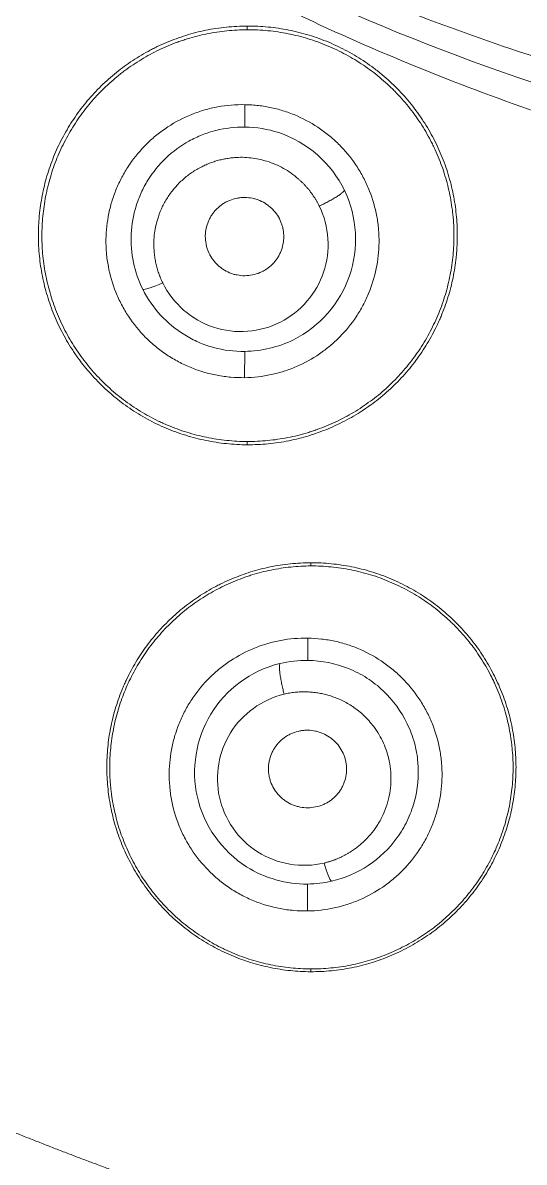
# Model space of a CAD drawing. Extents: x 541 to 1062, y 0 to 382.
# Drawn here: x 880.79 to 886.63, y 237.93 to 251.21 of the extents above; entities that cross this region are included whole.
import ezdxf

# ---------------------------------------------------------------- set-up
doc = ezdxf.new("R2010")
doc.units = 0
doc.header["$LTSCALE"] = 10
doc.header["$MEASUREMENT"] = 0
doc.layers.add('1', color=7, linetype='CONTINUOUS')

msp = doc.modelspace()

# ---------------------------------------------------------------- linework, layer by layer
at = {"layer": '1', "color": 7, "linetype": 'Continuous', "lineweight": 13}
for p, q in [((883.403, 251.171), (883.403, 251.128)), ((883.375, 249.995), (883.376, 250.255)), ((883.373, 247.378), (883.372, 247.073)), ((883.403, 246.291), (883.403, 246.329)), ((884.143, 244.916), (884.143, 244.879)), ((884.109, 243.779), (884.109, 244.037)), ((884.106, 241.17), (884.106, 240.857)), ((884.143, 240.149), (884.143, 240.181))]:
    msp.add_line(p, q, dxfattribs=at)
at = {"layer": '1', "color": 7, "linetype": 'Continuous', "lineweight": 18}
for radius, start, end in [(45.353, 90, 267.6206), (41.2, 90, 267.3523), (41.78, 102.5334, 267.3912)]:
    msp.add_arc((895.7, 276.074), radius, start, end, dxfattribs=at)
at = {"layer": '1', "color": 7, "linetype": 'Continuous', "lineweight": 13}
for radius, start in [(26.189, 90), (25.813, 180)]:
    msp.add_arc((895.7, 276.074), radius, start, 270, dxfattribs=at)
for centre, major_axis, ratio, start_param, end_param in [((882.448, 248.24), (0.269, 0.132), 0.144323, 3.318227, 4.532252), ((884.324, 241.493), (0.069, -0.292), 0.145294, 4.944851, 6.106534)]:
    msp.add_ellipse(centre, major_axis=major_axis, ratio=ratio, start_param=start_param, end_param=end_param, dxfattribs=at)
at = {"layer": '1', "color": 7, "linetype": 'Continuous', "lineweight": 18}
msp.add_rational_spline([(895.7, 321.97), (847.662, 321.97), (829.279, 277.589), (863.247, 243.621)], [1, 0.588455621577, 0.588455621577, 1], degree=3, dxfattribs=at)
at = {"layer": '1', "color": 7, "linetype": 'Continuous', "lineweight": 13}
for points, knots in [([(893.803, 233.752), (891.665, 233.848), (889.534, 234.106), (884.716, 235.064), (882.05, 235.873), (876.926, 237.995), (874.469, 239.309), (869.858, 242.39), (867.704, 244.157), (863.783, 248.078), (862.015, 250.232), (858.934, 254.843), (857.621, 257.3), (855.499, 262.424), (854.69, 265.09), (853.608, 270.529), (853.335, 273.302), (853.335, 276.074)], [0, 0, 0, 0, 0.099316, 0.099316, 0.227986, 0.227986, 0.356655, 0.356655, 0.485324, 0.485324, 0.613993, 0.613993, 0.742662, 0.742662, 0.871331, 0.871331, 1, 1, 1, 1]), ([(893.791, 248.745), (893.542, 248.76), (893.294, 248.778), (892.798, 248.822), (892.55, 248.847), (891.809, 248.937), (891.316, 249.013), (890.337, 249.194), (889.849, 249.299), (888.88, 249.532), (888.399, 249.661), (887.444, 249.944), (886.97, 250.098), (886.032, 250.433), (885.568, 250.614), (884.19, 251.193), (883.293, 251.629), (881.987, 252.355), (881.558, 252.609), (880.715, 253.14), (880.3, 253.417), (879.488, 253.992), (879.089, 254.291), (878.309, 254.91), (877.926, 255.23), (877.18, 255.89), (876.815, 256.23), (876.283, 256.754), (876.109, 256.932), (875.764, 257.291), (875.595, 257.474), (875.262, 257.844), (875.098, 258.032), (874.776, 258.412), (874.618, 258.604), (874.307, 258.993), (874.154, 259.189), (873.849, 259.583), (873.698, 259.781), (873.547, 259.979)], [0, 0, 0, 0, 0.03125, 0.03125, 0.0625, 0.0625, 0.125, 0.125, 0.1875, 0.1875, 0.25, 0.25, 0.3125, 0.3125, 0.375, 0.375, 0.5, 0.5, 0.5625, 0.5625, 0.625, 0.625, 0.6875, 0.6875, 0.75, 0.75, 0.8125, 0.8125, 0.84375, 0.84375, 0.875, 0.875, 0.90625, 0.90625, 0.9375, 0.9375, 0.96875, 0.96875, 1, 1, 1, 1]), ([(883.375, 249.994), (883.262, 249.995), (883.091, 249.975), (882.929, 249.923), (882.824, 249.882), (882.773, 249.858), (882.528, 249.722), (882.322, 249.523), (882.19, 249.279), (882.144, 249.178), (882.124, 249.126), (882.075, 248.967), (882.019, 248.637), (882.087, 248.303), (882.186, 248.103)], [0, 0, 0, 0, 0.125, 0.1875, 0.1875, 0.25, 0.25, 0.5, 0.5625, 0.5625, 0.625, 0.625, 0.75, 1, 1, 1, 1]), ([(884.535, 249.257), (884.383, 249.571), (884.101, 249.819), (883.642, 249.971), (883.509, 249.992), (883.375, 249.994)], [0, 0, 0, 0, 0.722816, 0.722816, 1, 1, 1, 1]), ([(883.373, 247.379), (883.571, 247.382), (883.767, 247.428), (884.244, 247.667), (884.483, 247.94), (884.704, 248.579), (884.687, 248.942), (884.535, 249.257)], [0, 0, 0, 0, 0.224121, 0.224121, 0.612061, 0.612061, 1, 1, 1, 1]), ([(884.241, 249.073), (884.257, 249.081), (884.273, 249.089), (884.307, 249.105), (884.324, 249.114), (884.358, 249.132), (884.375, 249.141), (884.408, 249.16), (884.423, 249.169), (884.452, 249.187), (884.465, 249.195), (884.488, 249.212), (884.498, 249.219), (884.514, 249.232), (884.521, 249.238), (884.53, 249.249), (884.533, 249.253), (884.535, 249.257)], [0, 0, 0, 0, 0.125, 0.125, 0.25, 0.25, 0.375, 0.375, 0.5, 0.5, 0.625, 0.625, 0.75, 0.75, 0.875, 0.875, 1, 1, 1, 1]), ([(882.186, 248.103), (882.295, 247.885), (882.509, 247.653), (882.807, 247.496), (882.893, 247.462), (882.951, 247.442), (882.98, 247.433), (883.129, 247.392), (883.251, 247.377), (883.373, 247.379)], [0, 0, 0, 0, 0.5, 0.625, 0.6875, 0.6875, 0.75, 0.75, 1, 1, 1, 1]), ([(883.784, 243.742), (883.443, 243.659), (883.153, 243.439), (882.804, 242.865), (882.747, 242.51), (882.896, 241.857), (883.104, 241.556), (883.607, 241.238), (883.858, 241.169), (884.106, 241.171)], [0, 0, 0, 0, 0.268402, 0.268402, 0.536804, 0.536804, 0.805206, 0.805206, 1, 1, 1, 1]), ([(883.784, 243.742), (883.782, 243.738), (883.78, 243.733), (883.778, 243.718), (883.778, 243.709), (883.778, 243.687), (883.779, 243.674), (883.781, 243.644), (883.783, 243.628), (883.788, 243.592), (883.791, 243.574), (883.798, 243.535), (883.802, 243.515), (883.81, 243.476), (883.815, 243.456), (883.824, 243.419), (883.828, 243.401), (883.833, 243.384)], [0, 0, 0, 0, 0.125, 0.125, 0.25, 0.25, 0.375, 0.375, 0.5, 0.5, 0.625, 0.625, 0.75, 0.75, 0.875, 0.875, 1, 1, 1, 1]), ([(884.385, 241.204), (884.692, 241.275), (884.964, 241.458), (885.169, 241.74), (885.19, 241.773), (885.23, 241.839), (885.285, 241.941), (885.38, 242.196), (885.407, 242.47), (885.382, 242.664), (885.368, 242.741), (885.36, 242.779), (885.329, 242.893), (885.244, 243.116), (885.054, 243.379), (884.864, 243.529), (884.728, 243.616), (884.656, 243.653), (884.432, 243.743), (884.271, 243.775), (884.109, 243.778)], [0, 0, 0, 0, 0.25, 0.25, 0.28125, 0.28125, 0.3125, 0.375, 0.5, 0.53125, 0.53125, 0.5625, 0.5625, 0.625, 0.75, 0.8125, 0.8125, 0.875, 0.875, 1, 1, 1, 1])]:
    msp.add_open_spline(points, degree=3, knots=knots, dxfattribs=at)
at = {"layer": '1', "color": 7, "linetype": 'Continuous', "lineweight": 18}
for points, knots in [([(873.547, 259.979), (874.178, 259.23), (874.778, 258.447), (876.127, 257.01), (876.845, 256.333), (879.096, 254.412), (880.737, 253.288), (885.958, 250.484), (889.862, 249.366), (893.831, 249.118)], [0, 0, 0, 0, 0.125, 0.125, 0.25, 0.25, 0.5, 0.5, 1, 1, 1, 1]), ([(873.547, 259.979), (873.558, 259.968), (873.58, 259.945), (873.614, 259.91), (873.647, 259.875), (873.681, 259.838), (873.716, 259.802), (873.751, 259.764), (873.786, 259.725), (873.822, 259.686), (873.858, 259.646), (873.895, 259.606), (873.931, 259.564), (873.969, 259.522), (874.006, 259.48), (874.063, 259.415), (874.144, 259.321), (874.254, 259.192), (874.382, 259.041), (874.508, 258.891), (874.622, 258.755), (874.717, 258.644), (874.801, 258.544), (874.876, 258.457), (874.94, 258.381), (875.016, 258.294), (875.103, 258.195), (875.206, 258.08), (875.306, 257.971), (875.402, 257.869), (875.484, 257.783), (875.554, 257.711), (875.613, 257.651), (875.673, 257.591), (875.733, 257.531), (875.793, 257.471), (875.854, 257.411), (875.915, 257.351), (875.977, 257.291), (876.039, 257.231), (876.102, 257.171), (876.165, 257.111), (876.228, 257.051), (876.293, 256.991), (876.357, 256.931), (876.422, 256.871), (876.487, 256.811), (876.553, 256.751), (876.62, 256.691), (876.687, 256.63), (876.754, 256.57), (876.822, 256.51), (876.89, 256.45), (876.959, 256.39), (877.028, 256.329), (877.098, 256.269), (877.168, 256.209), (877.238, 256.149), (877.309, 256.088), (877.381, 256.028), (877.453, 255.968), (877.525, 255.908), (877.598, 255.847), (877.775, 255.702), (878.056, 255.476), (878.446, 255.173), (878.84, 254.878), (879.238, 254.59), (879.641, 254.309), (880.048, 254.036), (880.459, 253.77), (880.875, 253.512), (881.295, 253.261), (881.719, 253.018), (882.147, 252.782), (882.868, 252.402), (883.895, 251.905), (885.249, 251.336), (886.635, 250.838), (887.63, 250.539), (888.214, 250.382), (888.378, 250.339), (888.541, 250.297), (888.705, 250.255), (888.869, 250.215), (889.033, 250.176), (889.198, 250.138), (889.362, 250.101), (889.526, 250.065), (889.691, 250.03), (889.856, 249.996), (890.021, 249.963), (890.186, 249.931), (890.351, 249.9), (890.516, 249.87), (890.682, 249.842), (890.847, 249.814), (891.013, 249.787), (891.179, 249.761), (891.345, 249.736), (891.511, 249.712), (891.677, 249.689), (891.844, 249.667), (892.01, 249.646), (892.177, 249.626), (892.344, 249.607), (892.51, 249.589), (892.677, 249.572), (892.845, 249.556), (893.012, 249.542), (893.179, 249.528), (893.347, 249.515), (893.514, 249.503), (893.682, 249.492), (893.794, 249.486), (893.85, 249.482)], [0, 0, 0, 0, 0.002014, 0.004061, 0.006142, 0.008257, 0.010406, 0.012589, 0.014805, 0.017056, 0.019341, 0.02166, 0.024013, 0.026401, 0.028822, 0.031278, 0.037352, 0.044592, 0.052996, 0.062567, 0.069432, 0.075637, 0.081181, 0.086066, 0.090291, 0.093855, 0.100687, 0.10723, 0.113483, 0.119448, 0.125125, 0.128679, 0.132248, 0.135831, 0.139428, 0.14304, 0.146667, 0.150308, 0.153964, 0.157634, 0.16132, 0.16502, 0.168734, 0.172464, 0.176209, 0.179968, 0.183743, 0.187532, 0.191337, 0.195156, 0.198991, 0.202841, 0.206706, 0.210587, 0.214483, 0.218394, 0.22232, 0.226262, 0.230219, 0.234192, 0.23818, 0.242184, 0.246203, 0.250238, 0.271247, 0.292206, 0.313121, 0.333997, 0.354841, 0.375656, 0.39645, 0.417227, 0.437993, 0.458754, 0.479515, 0.500282, 0.562584, 0.624875, 0.687306, 0.75003, 0.757216, 0.764397, 0.771573, 0.778744, 0.785911, 0.793074, 0.800233, 0.807389, 0.81454, 0.821689, 0.828834, 0.835977, 0.843117, 0.850254, 0.85739, 0.864523, 0.871655, 0.878786, 0.885915, 0.893043, 0.900171, 0.907297, 0.914424, 0.92155, 0.928677, 0.935804, 0.942931, 0.95006, 0.957189, 0.96432, 0.971452, 0.978586, 0.985722, 0.99286, 1, 1, 1, 1]), ([(893.804, 235.386), (893.769, 235.388), (893.7, 235.391), (893.596, 235.397), (893.491, 235.403), (893.386, 235.409), (893.281, 235.416), (893.174, 235.423), (893.068, 235.43), (892.961, 235.438), (892.853, 235.446), (892.745, 235.454), (892.636, 235.463), (892.527, 235.471), (892.417, 235.481), (892.307, 235.49), (892.197, 235.5), (892.086, 235.51), (891.974, 235.521), (891.862, 235.532), (891.749, 235.543), (891.636, 235.555), (891.523, 235.567), (891.409, 235.58), (891.294, 235.592), (891.179, 235.606), (891.064, 235.619), (890.948, 235.633), (890.832, 235.648), (890.715, 235.662), (890.598, 235.678), (890.48, 235.693), (890.362, 235.709), (890.243, 235.726), (890.124, 235.743), (890.004, 235.76), (889.884, 235.778), (889.764, 235.796), (889.643, 235.814), (889.521, 235.833), (889.399, 235.853), (889.277, 235.873), (889.154, 235.893), (889.031, 235.914), (888.907, 235.935), (888.783, 235.957), (888.659, 235.979), (888.534, 236.002), (888.408, 236.025), (888.282, 236.049), (888.156, 236.073), (888.029, 236.098), (887.902, 236.123), (887.775, 236.149), (887.647, 236.175), (887.518, 236.202), (887.389, 236.229), (887.26, 236.257), (887.13, 236.285), (887, 236.314), (886.87, 236.344), (886.739, 236.374), (886.608, 236.404), (886.476, 236.435), (886.344, 236.467), (886.211, 236.499), (886.079, 236.532), (885.945, 236.565), (885.812, 236.599), (885.678, 236.633), (885.543, 236.668), (885.408, 236.704), (885.273, 236.74), (885.138, 236.777), (885.002, 236.815), (884.865, 236.853), (884.729, 236.891), (884.592, 236.931), (884.454, 236.971), (884.317, 237.011), (884.179, 237.052), (884.04, 237.094), (883.902, 237.137), (883.762, 237.18), (883.623, 237.224), (883.483, 237.268), (883.343, 237.313), (883.203, 237.359), (883.062, 237.405), (882.921, 237.452), (882.78, 237.5), (882.638, 237.549), (882.496, 237.598), (882.354, 237.648), (882.211, 237.698), (882.068, 237.75), (881.925, 237.802), (881.782, 237.854), (881.638, 237.908), (881.494, 237.962), (881.35, 238.017), (881.205, 238.072), (881.06, 238.129), (880.915, 238.186), (880.77, 238.243), (880.624, 238.302), (880.478, 238.361), (880.332, 238.421), (880.186, 238.482), (880.039, 238.544), (879.893, 238.606), (879.746, 238.67), (879.598, 238.734), (879.451, 238.798), (879.303, 238.864), (879.155, 238.93), (879.007, 238.997), (878.859, 239.065), (878.71, 239.134), (878.562, 239.204), (878.413, 239.274), (878.264, 239.345), (878.115, 239.417), (877.965, 239.49), (877.816, 239.564), (877.666, 239.638), (877.516, 239.714), (877.366, 239.79), (877.216, 239.867), (877.066, 239.945), (876.916, 240.024), (876.765, 240.104), (876.615, 240.184), (876.342, 240.332), (875.918, 240.566), (875.316, 240.912), (874.63, 241.323), (873.863, 241.805), (873.019, 242.364), (872.104, 243.006), (871.122, 243.737), (870.081, 244.565), (869.237, 245.285), (868.61, 245.847), (868.221, 246.206), (867.86, 246.546), (867.527, 246.868), (867.221, 247.171), (866.941, 247.453), (866.687, 247.714), (866.458, 247.953), (866.253, 248.17), (866.073, 248.365), (865.915, 248.536), (865.8, 248.662), (865.716, 248.755), (865.653, 248.825), (865.581, 248.904), (865.501, 248.992), (865.413, 249.09), (865.316, 249.197), (865.211, 249.314), (865.098, 249.441), (864.978, 249.578), (864.849, 249.725), (864.713, 249.882), (864.569, 250.049), (864.419, 250.226), (864.285, 250.385), (864.171, 250.522), (864.081, 250.632), (863.992, 250.741), (863.906, 250.85), (863.821, 250.957), (863.738, 251.063), (863.658, 251.167), (863.579, 251.271), (863.502, 251.373), (863.428, 251.475), (863.355, 251.575), (863.284, 251.674), (863.215, 251.771), (863.147, 251.868), (863.082, 251.963), (863.018, 252.057), (862.957, 252.149), (862.917, 252.211), (862.897, 252.241)], [0, 0, 0, 0, 0.002851, 0.005716, 0.008595, 0.011488, 0.014396, 0.017317, 0.020253, 0.023203, 0.026167, 0.029146, 0.032139, 0.035145, 0.038166, 0.041202, 0.044251, 0.047315, 0.050392, 0.053484, 0.056591, 0.059711, 0.062845, 0.065994, 0.069157, 0.072334, 0.075525, 0.078731, 0.081951, 0.085184, 0.088432, 0.091695, 0.094971, 0.098261, 0.101566, 0.104885, 0.108218, 0.111565, 0.114927, 0.118302, 0.121692, 0.125096, 0.128514, 0.131947, 0.135393, 0.138854, 0.142329, 0.145818, 0.149321, 0.152838, 0.15637, 0.159915, 0.163475, 0.167049, 0.170637, 0.17424, 0.177856, 0.181487, 0.185132, 0.188791, 0.192464, 0.196151, 0.199853, 0.203568, 0.207298, 0.211042, 0.2148, 0.218573, 0.222359, 0.22616, 0.229975, 0.233803, 0.237647, 0.241504, 0.245375, 0.249261, 0.25316, 0.257074, 0.261002, 0.264944, 0.268901, 0.272871, 0.276856, 0.280855, 0.284867, 0.288894, 0.292936, 0.296991, 0.30106, 0.305144, 0.309242, 0.313354, 0.31748, 0.32162, 0.325774, 0.329943, 0.334125, 0.338322, 0.342533, 0.346758, 0.350997, 0.35525, 0.359518, 0.363799, 0.368095, 0.372405, 0.376729, 0.381067, 0.385419, 0.389785, 0.394166, 0.39856, 0.402969, 0.407392, 0.411829, 0.41628, 0.420745, 0.425224, 0.429718, 0.434225, 0.438747, 0.443283, 0.447833, 0.452397, 0.456975, 0.461567, 0.466173, 0.470794, 0.475429, 0.480077, 0.48474, 0.489417, 0.494108, 0.498813, 0.514953, 0.534007, 0.555974, 0.580855, 0.608646, 0.639348, 0.672958, 0.709473, 0.748894, 0.764333, 0.778867, 0.792493, 0.805214, 0.817029, 0.827938, 0.837941, 0.847039, 0.855232, 0.862519, 0.868901, 0.874379, 0.876615, 0.879198, 0.882128, 0.885404, 0.889026, 0.892995, 0.897311, 0.901974, 0.906984, 0.91234, 0.918043, 0.924094, 0.930491, 0.937236, 0.941212, 0.945131, 0.948992, 0.952795, 0.956541, 0.96023, 0.96386, 0.967433, 0.970949, 0.974407, 0.977807, 0.98115, 0.984435, 0.987663, 0.990833, 0.993946, 0.997002, 1, 1, 1, 1]), ([(883.403, 246.291), (883.321, 246.291), (883.16, 246.3), (882.921, 246.337), (882.764, 246.377), (882.648, 246.413), (882.609, 246.426), (882.532, 246.454), (882.494, 246.469), (882.383, 246.516), (882.237, 246.587), (882.1, 246.671), (882, 246.74), (881.967, 246.763), (881.918, 246.8), (881.902, 246.813), (881.87, 246.838), (881.792, 246.903), (881.659, 247.026), (881.553, 247.146), (881.478, 247.24), (881.442, 247.288), (881.407, 247.337), (881.384, 247.371), (881.373, 247.388), (881.318, 247.472), (881.278, 247.542), (881.205, 247.683), (881.14, 247.827), (881.088, 247.978), (881.055, 248.093), (881.045, 248.131), (881.026, 248.209), (881.018, 248.248), (880.997, 248.364), (880.975, 248.52), (880.969, 248.677), (880.971, 248.795), (880.972, 248.835), (880.975, 248.894), (880.977, 248.914), (880.98, 248.953), (880.99, 249.052), (881.017, 249.226), (881.075, 249.453), (881.129, 249.6), (881.174, 249.709), (881.19, 249.746), (881.224, 249.817), (881.242, 249.852), (881.298, 249.955), (881.378, 250.089), (881.471, 250.215), (881.546, 250.306), (881.572, 250.336), (881.625, 250.395), (881.652, 250.424), (881.736, 250.508), (881.853, 250.615), (882.042, 250.756), (882.177, 250.839), (882.265, 250.886), (882.282, 250.895), (882.318, 250.914), (882.336, 250.923), (882.39, 250.949), (882.427, 250.965), (882.537, 251.011), (882.687, 251.066), (882.842, 251.106), (882.959, 251.13), (882.999, 251.137), (883.078, 251.149), (883.119, 251.154), (883.24, 251.167), (883.321, 251.171), (883.403, 251.171)], [0, 0, 0, 0, 0.03125, 0.0625, 0.09375, 0.09375, 0.109375, 0.109375, 0.125, 0.125, 0.15625, 0.1875, 0.1875, 0.203125, 0.203125, 0.210937, 0.210937, 0.21875, 0.25, 0.28125, 0.28125, 0.296875, 0.304687, 0.304687, 0.3125, 0.3125, 0.34375, 0.34375, 0.375, 0.40625, 0.40625, 0.421875, 0.421875, 0.4375, 0.4375, 0.46875, 0.5, 0.5, 0.515625, 0.515625, 0.523437, 0.523437, 0.53125, 0.5625, 0.59375, 0.625, 0.625, 0.640625, 0.640625, 0.65625, 0.65625, 0.6875, 0.71875, 0.71875, 0.734375, 0.734375, 0.75, 0.75, 0.78125, 0.8125, 0.84375, 0.84375, 0.851563, 0.851563, 0.859375, 0.859375, 0.875, 0.875, 0.90625, 0.9375, 0.9375, 0.953125, 0.953125, 0.96875, 0.96875, 1, 1, 1, 1]), ([(883.403, 251.171), (883.484, 251.172), (883.647, 251.164), (883.886, 251.128), (884.044, 251.089), (884.161, 251.053), (884.2, 251.04), (884.277, 251.012), (884.315, 250.998), (884.427, 250.951), (884.573, 250.881), (884.711, 250.797), (884.812, 250.728), (884.845, 250.705), (884.894, 250.668), (884.91, 250.655), (884.942, 250.63), (885.021, 250.566), (885.154, 250.443), (885.261, 250.323), (885.336, 250.229), (885.373, 250.181), (885.408, 250.131), (885.431, 250.098), (885.442, 250.081), (885.497, 249.996), (885.538, 249.927), (885.611, 249.785), (885.678, 249.641), (885.73, 249.49), (885.763, 249.375), (885.774, 249.336), (885.792, 249.258), (885.801, 249.219), (885.822, 249.102), (885.844, 248.946), (885.85, 248.788), (885.849, 248.669), (885.848, 248.63), (885.844, 248.57), (885.843, 248.55), (885.84, 248.511), (885.83, 248.412), (885.803, 248.237), (885.744, 248.009), (885.69, 247.861), (885.652, 247.769), (885.644, 247.751), (885.628, 247.715), (885.603, 247.661), (885.576, 247.608), (885.52, 247.504), (885.439, 247.369), (885.345, 247.243), (885.27, 247.151), (885.244, 247.121), (885.19, 247.062), (885.163, 247.033), (885.078, 246.949), (884.961, 246.842), (884.77, 246.701), (884.634, 246.619), (884.528, 246.562), (884.492, 246.544), (884.419, 246.509), (884.382, 246.493), (884.271, 246.447), (884.121, 246.393), (883.966, 246.354), (883.848, 246.33), (883.808, 246.323), (883.728, 246.311), (883.687, 246.306), (883.566, 246.295), (883.484, 246.291), (883.403, 246.291)], [0, 0, 0, 0, 0.03125, 0.0625, 0.09375, 0.09375, 0.109375, 0.109375, 0.125, 0.125, 0.15625, 0.1875, 0.1875, 0.203125, 0.203125, 0.210937, 0.210937, 0.21875, 0.25, 0.28125, 0.28125, 0.296875, 0.304687, 0.304687, 0.3125, 0.3125, 0.34375, 0.34375, 0.375, 0.40625, 0.40625, 0.421875, 0.421875, 0.4375, 0.4375, 0.46875, 0.5, 0.5, 0.515625, 0.515625, 0.523437, 0.523437, 0.53125, 0.5625, 0.59375, 0.625, 0.625, 0.632812, 0.632812, 0.640625, 0.65625, 0.65625, 0.6875, 0.71875, 0.71875, 0.734375, 0.734375, 0.75, 0.75, 0.78125, 0.8125, 0.84375, 0.84375, 0.859375, 0.859375, 0.875, 0.875, 0.90625, 0.9375, 0.9375, 0.953125, 0.953125, 0.96875, 0.96875, 1, 1, 1, 1]), ([(883.403, 251.128), (883.323, 251.128), (883.244, 251.124), (883.087, 251.108), (882.932, 251.084), (882.78, 251.045), (882.686, 251.016), (882.667, 251.01), (882.63, 250.998), (882.611, 250.991), (882.555, 250.971), (882.519, 250.957), (882.41, 250.911), (882.27, 250.844), (882.137, 250.763), (882.04, 250.698), (881.992, 250.665), (881.945, 250.629), (881.914, 250.605), (881.899, 250.592), (881.824, 250.53), (881.709, 250.425), (881.553, 250.254), (881.461, 250.13), (881.396, 250.033), (881.375, 250), (881.335, 249.933), (881.316, 249.899), (881.261, 249.797), (881.194, 249.658), (881.141, 249.513), (881.107, 249.402), (881.091, 249.346), (881.077, 249.29), (881.069, 249.252), (881.064, 249.233), (881.045, 249.137), (881.021, 248.984), (881.007, 248.753), (881.013, 248.598), (881.023, 248.481), (881.028, 248.442), (881.038, 248.364), (881.045, 248.326), (881.066, 248.21), (881.102, 248.059), (881.153, 247.912), (881.211, 247.766), (881.243, 247.695), (881.316, 247.554), (881.396, 247.418), (881.534, 247.227), (881.638, 247.109), (881.721, 247.024), (881.75, 246.996), (881.808, 246.942), (881.838, 246.915), (881.929, 246.839), (882.056, 246.743), (882.19, 246.661), (882.295, 246.604), (882.348, 246.576), (882.402, 246.551), (882.438, 246.535), (882.457, 246.526), (882.549, 246.488), (882.698, 246.433), (882.927, 246.374), (883.084, 246.35), (883.203, 246.338), (883.243, 246.334), (883.323, 246.33), (883.363, 246.329), (883.403, 246.329)], [0, 0, 0, 0, 0.03125, 0.03125, 0.0625, 0.09375, 0.09375, 0.101562, 0.101562, 0.109375, 0.109375, 0.125, 0.125, 0.15625, 0.1875, 0.1875, 0.203125, 0.210937, 0.210937, 0.21875, 0.21875, 0.25, 0.28125, 0.3125, 0.3125, 0.328125, 0.328125, 0.34375, 0.34375, 0.375, 0.40625, 0.40625, 0.421875, 0.429687, 0.429687, 0.4375, 0.4375, 0.46875, 0.5, 0.53125, 0.53125, 0.546875, 0.546875, 0.5625, 0.5625, 0.59375, 0.625, 0.625, 0.65625, 0.65625, 0.6875, 0.71875, 0.75, 0.75, 0.765625, 0.765625, 0.78125, 0.78125, 0.8125, 0.84375, 0.84375, 0.859375, 0.867187, 0.867187, 0.875, 0.875, 0.90625, 0.9375, 0.96875, 0.96875, 0.984375, 0.984375, 1, 1, 1, 1]), ([(883.403, 246.329), (883.483, 246.329), (883.562, 246.332), (883.719, 246.348), (883.875, 246.37), (884.028, 246.408), (884.123, 246.437), (884.142, 246.443), (884.179, 246.455), (884.198, 246.462), (884.254, 246.482), (884.291, 246.496), (884.4, 246.541), (884.542, 246.608), (884.676, 246.688), (884.773, 246.753), (884.805, 246.776), (884.868, 246.822), (884.9, 246.846), (884.991, 246.921), (885.107, 247.026), (885.263, 247.198), (885.356, 247.322), (885.422, 247.419), (885.443, 247.452), (885.483, 247.519), (885.503, 247.553), (885.558, 247.656), (885.625, 247.795), (885.678, 247.94), (885.713, 248.052), (885.724, 248.089), (885.743, 248.165), (885.752, 248.203), (885.776, 248.318), (885.8, 248.472), (885.814, 248.704), (885.808, 248.86), (885.799, 248.957), (885.797, 248.977), (885.793, 249.016), (885.79, 249.036), (885.782, 249.094), (885.776, 249.133), (885.754, 249.248), (885.718, 249.4), (885.667, 249.548), (885.623, 249.658), (885.6, 249.712), (885.574, 249.766), (885.557, 249.801), (885.548, 249.819), (885.502, 249.907), (885.422, 250.044), (885.283, 250.235), (885.178, 250.354), (885.108, 250.425), (885.094, 250.439), (885.065, 250.467), (885.05, 250.48), (885.006, 250.521), (884.976, 250.547), (884.884, 250.624), (884.758, 250.719), (884.622, 250.801), (884.517, 250.858), (884.481, 250.876), (884.409, 250.911), (884.372, 250.927), (884.261, 250.974), (884.111, 251.028), (883.88, 251.086), (883.723, 251.109), (883.563, 251.125), (883.483, 251.128), (883.403, 251.128)], [0, 0, 0, 0, 0.03125, 0.03125, 0.0625, 0.09375, 0.09375, 0.101563, 0.101563, 0.109375, 0.109375, 0.125, 0.125, 0.15625, 0.1875, 0.1875, 0.203125, 0.203125, 0.21875, 0.21875, 0.25, 0.28125, 0.3125, 0.3125, 0.328125, 0.328125, 0.34375, 0.34375, 0.375, 0.40625, 0.40625, 0.421875, 0.421875, 0.4375, 0.4375, 0.46875, 0.5, 0.53125, 0.53125, 0.539062, 0.539062, 0.546875, 0.546875, 0.5625, 0.5625, 0.59375, 0.625, 0.625, 0.640625, 0.648437, 0.648437, 0.65625, 0.65625, 0.6875, 0.71875, 0.75, 0.75, 0.757812, 0.757812, 0.765625, 0.765625, 0.78125, 0.78125, 0.8125, 0.84375, 0.84375, 0.859375, 0.859375, 0.875, 0.875, 0.90625, 0.9375, 0.96875, 0.96875, 1, 1, 1, 1]), ([(883.376, 250.255), (883.269, 250.257), (883.163, 250.248), (883.008, 250.22), (882.957, 250.208), (882.881, 250.186), (882.855, 250.177), (882.805, 250.16), (882.78, 250.151), (882.658, 250.102), (882.566, 250.054), (882.456, 249.982), (882.435, 249.967), (882.392, 249.936), (882.371, 249.92), (882.31, 249.871), (882.271, 249.836), (882.16, 249.727), (882.093, 249.647), (882.019, 249.539), (882.005, 249.517), (881.978, 249.473), (881.965, 249.45), (881.928, 249.382), (881.882, 249.289), (881.847, 249.192), (881.823, 249.118), (881.816, 249.093), (881.803, 249.042), (881.797, 249.017), (881.77, 248.889), (881.758, 248.786), (881.757, 248.63), (881.759, 248.578), (881.765, 248.499), (881.768, 248.473), (881.775, 248.421), (881.78, 248.395), (881.804, 248.267), (881.833, 248.166), (881.882, 248.044), (881.893, 248.02), (881.915, 247.972), (881.927, 247.948), (881.964, 247.878), (881.99, 247.832), (882.077, 247.7), (882.144, 247.618), (882.238, 247.523), (882.257, 247.505), (882.297, 247.469), (882.317, 247.452), (882.379, 247.401), (882.464, 247.338), (882.555, 247.283), (882.626, 247.246), (882.65, 247.234), (882.699, 247.211), (882.723, 247.2), (882.847, 247.15), (882.949, 247.12), (883.079, 247.096), (883.106, 247.091), (883.159, 247.084), (883.185, 247.081), (883.265, 247.074), (883.319, 247.073), (883.372, 247.073)], [0, 0, 0, 0, 0.0625, 0.0625, 0.09375, 0.09375, 0.109375, 0.109375, 0.125, 0.125, 0.1875, 0.1875, 0.203125, 0.203125, 0.21875, 0.21875, 0.25, 0.25, 0.3125, 0.3125, 0.328125, 0.328125, 0.34375, 0.34375, 0.375, 0.40625, 0.40625, 0.421875, 0.421875, 0.4375, 0.4375, 0.5, 0.5, 0.53125, 0.53125, 0.546875, 0.546875, 0.5625, 0.5625, 0.625, 0.625, 0.640625, 0.640625, 0.65625, 0.65625, 0.6875, 0.6875, 0.75, 0.75, 0.765625, 0.765625, 0.78125, 0.78125, 0.8125, 0.84375, 0.84375, 0.859375, 0.859375, 0.875, 0.875, 0.9375, 0.9375, 0.953125, 0.953125, 0.96875, 0.96875, 1, 1, 1, 1]), ([(883.372, 247.073), (883.477, 247.075), (883.58, 247.087), (883.731, 247.12), (883.781, 247.133), (883.855, 247.156), (883.879, 247.165), (883.928, 247.183), (883.952, 247.193), (884.07, 247.244), (884.16, 247.293), (884.265, 247.365), (884.286, 247.38), (884.327, 247.411), (884.347, 247.427), (884.406, 247.477), (884.444, 247.512), (884.551, 247.62), (884.615, 247.699), (884.686, 247.805), (884.699, 247.827), (884.726, 247.871), (884.738, 247.893), (884.774, 247.961), (884.796, 248.006), (884.854, 248.147), (884.884, 248.244), (884.926, 248.445), (884.936, 248.546), (884.938, 248.698), (884.936, 248.749), (884.93, 248.826), (884.927, 248.851), (884.92, 248.902), (884.916, 248.928), (884.893, 249.054), (884.865, 249.153), (884.808, 249.296), (884.787, 249.343), (884.752, 249.413), (884.739, 249.436), (884.713, 249.481), (884.7, 249.503), (884.63, 249.612), (884.566, 249.693), (884.476, 249.786), (884.458, 249.805), (884.42, 249.841), (884.4, 249.858), (884.34, 249.909), (884.299, 249.941), (884.171, 250.03), (884.08, 250.081), (883.96, 250.134), (883.935, 250.144), (883.886, 250.162), (883.862, 250.171), (883.787, 250.195), (883.687, 250.222), (883.585, 250.239), (883.507, 250.248), (883.481, 250.25), (883.428, 250.254), (883.402, 250.255), (883.376, 250.255)], [0, 0, 0, 0, 0.0625, 0.0625, 0.09375, 0.09375, 0.109375, 0.109375, 0.125, 0.125, 0.1875, 0.1875, 0.203125, 0.203125, 0.21875, 0.21875, 0.25, 0.25, 0.3125, 0.3125, 0.328125, 0.328125, 0.34375, 0.34375, 0.375, 0.375, 0.4375, 0.4375, 0.5, 0.5, 0.53125, 0.53125, 0.546875, 0.546875, 0.5625, 0.5625, 0.625, 0.625, 0.65625, 0.65625, 0.671875, 0.671875, 0.6875, 0.6875, 0.75, 0.75, 0.765625, 0.765625, 0.78125, 0.78125, 0.8125, 0.8125, 0.875, 0.875, 0.890625, 0.890625, 0.90625, 0.90625, 0.9375, 0.96875, 0.96875, 0.984375, 0.984375, 1, 1, 1, 1]), ([(884.241, 249.073), (884.239, 249.078), (884.234, 249.087), (884.227, 249.101), (884.22, 249.115), (884.212, 249.128), (884.205, 249.142), (884.197, 249.155), (884.189, 249.168), (884.18, 249.181), (884.172, 249.194), (884.163, 249.206), (884.154, 249.219), (884.145, 249.231), (884.136, 249.243), (884.127, 249.256), (884.117, 249.268), (884.107, 249.279), (884.097, 249.291), (884.087, 249.303), (884.076, 249.314), (884.066, 249.325), (884.055, 249.337), (884.044, 249.348), (884.032, 249.359), (884.021, 249.369), (884.009, 249.38), (883.975, 249.411), (883.915, 249.458), (883.826, 249.514), (883.731, 249.561), (883.635, 249.596), (883.539, 249.621), (883.444, 249.636), (883.349, 249.643), (883.266, 249.64), (883.196, 249.632), (883.139, 249.623), (883.083, 249.611), (883.029, 249.595), (882.975, 249.577), (882.923, 249.556), (882.849, 249.521), (882.757, 249.467), (882.653, 249.386), (882.56, 249.291), (882.48, 249.186), (882.414, 249.071), (882.369, 248.96), (882.339, 248.854), (882.321, 248.757), (882.314, 248.659), (882.315, 248.582), (882.319, 248.528), (882.323, 248.498), (882.327, 248.467), (882.332, 248.437), (882.338, 248.407), (882.345, 248.377), (882.353, 248.348), (882.362, 248.319), (882.371, 248.29), (882.382, 248.262), (882.393, 248.233), (882.405, 248.205), (882.414, 248.187), (882.419, 248.178)], [0, 0, 0, 0, 0.004847, 0.009683, 0.014509, 0.019326, 0.024135, 0.028937, 0.033733, 0.038525, 0.043314, 0.048101, 0.052888, 0.057674, 0.062463, 0.067254, 0.072049, 0.076849, 0.081656, 0.08647, 0.091293, 0.096126, 0.10097, 0.105826, 0.110695, 0.115579, 0.120479, 0.125396, 0.15843, 0.190966, 0.223382, 0.256057, 0.286095, 0.315713, 0.345194, 0.374828, 0.392983, 0.410947, 0.428774, 0.446518, 0.464235, 0.481982, 0.499814, 0.541157, 0.58253, 0.624627, 0.666687, 0.708223, 0.749917, 0.781233, 0.812341, 0.84353, 0.875089, 0.884887, 0.894622, 0.904302, 0.913937, 0.923533, 0.933101, 0.942648, 0.952184, 0.961717, 0.971256, 0.980811, 0.990389, 1, 1, 1, 1]), ([(883.375, 248.261), (883.344, 248.261), (883.314, 248.264), (883.27, 248.273), (883.255, 248.276), (883.226, 248.285), (883.211, 248.29), (883.169, 248.308), (883.142, 248.322), (883.105, 248.348), (883.092, 248.357), (883.069, 248.376), (883.058, 248.386), (883.026, 248.418), (883.007, 248.442), (882.973, 248.493), (882.959, 248.519), (882.942, 248.561), (882.937, 248.575), (882.929, 248.604), (882.925, 248.619), (882.917, 248.663), (882.914, 248.692), (882.914, 248.737), (882.915, 248.752), (882.918, 248.781), (882.921, 248.796), (882.93, 248.84), (882.938, 248.868), (882.956, 248.909), (882.962, 248.922), (882.976, 248.948), (882.992, 248.974), (883.01, 248.997), (883.028, 249.02), (883.039, 249.031), (883.071, 249.063), (883.094, 249.081), (883.131, 249.106), (883.144, 249.114), (883.17, 249.128), (883.184, 249.134), (883.226, 249.151), (883.254, 249.159), (883.299, 249.168), (883.314, 249.17), (883.344, 249.173), (883.359, 249.173), (883.375, 249.173)], [0, 0, 0, 0, 0.0625, 0.0625, 0.09375, 0.09375, 0.125, 0.125, 0.1875, 0.1875, 0.21875, 0.21875, 0.25, 0.25, 0.3125, 0.3125, 0.375, 0.375, 0.40625, 0.40625, 0.4375, 0.4375, 0.5, 0.5, 0.53125, 0.53125, 0.5625, 0.5625, 0.625, 0.625, 0.65625, 0.65625, 0.6875, 0.71875, 0.71875, 0.75, 0.75, 0.8125, 0.8125, 0.84375, 0.84375, 0.875, 0.875, 0.9375, 0.9375, 0.96875, 0.96875, 1, 1, 1, 1]), ([(883.375, 249.173), (883.405, 249.173), (883.435, 249.17), (883.479, 249.16), (883.493, 249.157), (883.522, 249.148), (883.536, 249.142), (883.578, 249.125), (883.604, 249.11), (883.641, 249.085), (883.653, 249.075), (883.677, 249.056), (883.688, 249.046), (883.719, 249.014), (883.738, 248.991), (883.771, 248.94), (883.784, 248.914), (883.801, 248.872), (883.806, 248.858), (883.814, 248.83), (883.818, 248.815), (883.826, 248.771), (883.828, 248.742), (883.828, 248.698), (883.827, 248.683), (883.824, 248.654), (883.822, 248.639), (883.813, 248.596), (883.805, 248.568), (883.787, 248.527), (883.781, 248.514), (883.767, 248.488), (883.76, 248.476), (883.735, 248.439), (883.717, 248.416), (883.675, 248.374), (883.652, 248.356), (883.615, 248.331), (883.603, 248.323), (883.577, 248.309), (883.563, 248.303), (883.522, 248.285), (883.494, 248.277), (883.435, 248.265), (883.405, 248.262), (883.375, 248.261)], [0, 0, 0, 0, 0.0625, 0.0625, 0.09375, 0.09375, 0.125, 0.125, 0.1875, 0.1875, 0.21875, 0.21875, 0.25, 0.25, 0.3125, 0.3125, 0.375, 0.375, 0.40625, 0.40625, 0.4375, 0.4375, 0.5, 0.5, 0.53125, 0.53125, 0.5625, 0.5625, 0.625, 0.625, 0.65625, 0.65625, 0.6875, 0.6875, 0.75, 0.75, 0.8125, 0.8125, 0.84375, 0.84375, 0.875, 0.875, 0.9375, 0.9375, 1, 1, 1, 1]), ([(882.419, 248.178), (882.478, 248.057), (882.558, 247.952), (882.766, 247.771), (882.882, 247.704), (883.138, 247.619), (883.272, 247.603), (883.544, 247.625), (883.672, 247.661), (883.907, 247.78), (884.01, 247.861), (884.186, 248.065), (884.25, 248.178), (884.334, 248.428), (884.351, 248.556), (884.334, 248.826), (884.3, 248.953), (884.241, 249.073)], [0, 0, 0, 0, 0.125, 0.125, 0.25, 0.25, 0.375, 0.375, 0.5, 0.5, 0.625, 0.625, 0.75, 0.75, 0.875, 0.875, 1, 1, 1, 1]), ([(884.143, 240.149), (884.063, 240.149), (883.904, 240.158), (883.669, 240.194), (883.515, 240.234), (883.401, 240.27), (883.362, 240.283), (883.287, 240.31), (883.25, 240.325), (883.141, 240.372), (882.998, 240.442), (882.864, 240.525), (882.765, 240.592), (882.733, 240.616), (882.67, 240.664), (882.639, 240.689), (882.548, 240.766), (882.433, 240.874), (882.33, 240.992), (882.257, 241.084), (882.233, 241.116), (882.188, 241.18), (882.165, 241.213), (882.102, 241.312), (882.024, 241.447), (881.929, 241.658), (881.879, 241.805), (881.847, 241.917), (881.838, 241.955), (881.82, 242.03), (881.812, 242.068), (881.792, 242.181), (881.772, 242.332), (881.766, 242.485), (881.768, 242.6), (881.769, 242.638), (881.774, 242.715), (881.777, 242.753), (881.789, 242.867), (881.813, 243.017), (881.87, 243.237), (881.922, 243.381), (881.959, 243.469), (881.966, 243.487), (881.982, 243.522), (882.006, 243.574), (882.032, 243.625), (882.086, 243.726), (882.164, 243.856), (882.254, 243.979), (882.327, 244.068), (882.352, 244.097), (882.403, 244.154), (882.43, 244.182), (882.511, 244.265), (882.625, 244.369), (882.809, 244.507), (882.941, 244.588), (883.027, 244.635), (883.044, 244.644), (883.079, 244.662), (883.097, 244.671), (883.15, 244.696), (883.186, 244.712), (883.294, 244.758), (883.44, 244.812), (883.592, 244.851), (883.707, 244.875), (883.746, 244.882), (883.824, 244.894), (883.864, 244.899), (883.983, 244.911), (884.063, 244.915), (884.143, 244.916)], [0, 0, 0, 0, 0.03125, 0.0625, 0.09375, 0.09375, 0.109375, 0.109375, 0.125, 0.125, 0.15625, 0.1875, 0.1875, 0.203125, 0.203125, 0.21875, 0.21875, 0.25, 0.28125, 0.28125, 0.296875, 0.296875, 0.3125, 0.3125, 0.34375, 0.375, 0.40625, 0.40625, 0.421875, 0.421875, 0.4375, 0.4375, 0.46875, 0.5, 0.5, 0.515625, 0.515625, 0.53125, 0.53125, 0.5625, 0.59375, 0.625, 0.625, 0.632812, 0.632812, 0.640625, 0.65625, 0.65625, 0.6875, 0.71875, 0.71875, 0.734375, 0.734375, 0.75, 0.75, 0.78125, 0.8125, 0.84375, 0.84375, 0.851562, 0.851562, 0.859375, 0.859375, 0.875, 0.875, 0.90625, 0.9375, 0.9375, 0.953125, 0.953125, 0.96875, 0.96875, 1, 1, 1, 1]), ([(884.143, 244.916), (884.223, 244.916), (884.382, 244.908), (884.618, 244.873), (884.773, 244.834), (884.888, 244.799), (884.926, 244.786), (885.002, 244.758), (885.039, 244.744), (885.149, 244.697), (885.292, 244.628), (885.428, 244.546), (885.526, 244.478), (885.559, 244.455), (885.623, 244.406), (885.654, 244.381), (885.745, 244.305), (885.86, 244.197), (885.964, 244.079), (886.038, 243.987), (886.062, 243.955), (886.108, 243.891), (886.13, 243.859), (886.194, 243.759), (886.272, 243.624), (886.368, 243.412), (886.419, 243.265), (886.462, 243.115), (886.48, 243.039), (886.507, 242.888), (886.528, 242.735), (886.534, 242.582), (886.532, 242.466), (886.531, 242.428), (886.526, 242.351), (886.523, 242.312), (886.51, 242.198), (886.487, 242.047), (886.429, 241.825), (886.377, 241.681), (886.332, 241.574), (886.316, 241.539), (886.283, 241.47), (886.266, 241.436), (886.212, 241.335), (886.133, 241.204), (886.041, 241.081), (885.968, 240.991), (885.943, 240.962), (885.891, 240.905), (885.864, 240.876), (885.782, 240.794), (885.668, 240.69), (885.482, 240.552), (885.349, 240.471), (885.245, 240.415), (885.21, 240.398), (885.139, 240.364), (885.103, 240.348), (884.995, 240.302), (884.848, 240.249), (884.696, 240.211), (884.58, 240.188), (884.541, 240.181), (884.462, 240.169), (884.422, 240.164), (884.303, 240.153), (884.223, 240.149), (884.143, 240.149)], [0, 0, 0, 0, 0.03125, 0.0625, 0.09375, 0.09375, 0.109375, 0.109375, 0.125, 0.125, 0.15625, 0.1875, 0.1875, 0.203125, 0.203125, 0.21875, 0.21875, 0.25, 0.28125, 0.28125, 0.296875, 0.296875, 0.3125, 0.3125, 0.34375, 0.375, 0.40625, 0.40625, 0.4375, 0.4375, 0.46875, 0.5, 0.5, 0.515625, 0.515625, 0.53125, 0.53125, 0.5625, 0.59375, 0.625, 0.625, 0.640625, 0.640625, 0.65625, 0.65625, 0.6875, 0.71875, 0.71875, 0.734375, 0.734375, 0.75, 0.75, 0.78125, 0.8125, 0.84375, 0.84375, 0.859375, 0.859375, 0.875, 0.875, 0.90625, 0.9375, 0.9375, 0.953125, 0.953125, 0.96875, 0.96875, 1, 1, 1, 1]), ([(884.143, 244.879), (884.064, 244.878), (883.986, 244.874), (883.832, 244.858), (883.68, 244.835), (883.53, 244.797), (883.438, 244.768), (883.419, 244.762), (883.382, 244.75), (883.364, 244.743), (883.309, 244.723), (883.273, 244.709), (883.167, 244.664), (883.029, 244.598), (882.899, 244.519), (882.804, 244.455), (882.773, 244.433), (882.711, 244.387), (882.681, 244.363), (882.593, 244.29), (882.481, 244.187), (882.329, 244.019), (882.239, 243.898), (882.176, 243.803), (882.156, 243.771), (882.117, 243.706), (882.098, 243.673), (882.044, 243.573), (881.98, 243.438), (881.929, 243.297), (881.895, 243.189), (881.885, 243.152), (881.866, 243.079), (881.858, 243.042), (881.835, 242.931), (881.811, 242.782), (881.798, 242.557), (881.803, 242.406), (881.811, 242.311), (881.813, 242.292), (881.817, 242.254), (881.82, 242.235), (881.827, 242.179), (881.833, 242.141), (881.854, 242.029), (881.889, 241.881), (881.938, 241.737), (881.994, 241.596), (882.025, 241.526), (882.096, 241.388), (882.135, 241.321), (882.218, 241.192), (882.308, 241.067), (882.409, 240.951), (882.49, 240.868), (882.518, 240.84), (882.575, 240.787), (882.605, 240.761), (882.694, 240.685), (882.818, 240.591), (882.95, 240.51), (883.052, 240.453), (883.104, 240.426), (883.157, 240.401), (883.193, 240.385), (883.211, 240.377), (883.302, 240.338), (883.449, 240.284), (883.675, 240.226), (883.829, 240.202), (883.946, 240.19), (883.985, 240.187), (884.064, 240.183), (884.103, 240.181), (884.143, 240.181)], [0, 0, 0, 0, 0.03125, 0.03125, 0.0625, 0.09375, 0.09375, 0.101562, 0.101562, 0.109375, 0.109375, 0.125, 0.125, 0.15625, 0.1875, 0.1875, 0.203125, 0.203125, 0.21875, 0.21875, 0.25, 0.28125, 0.3125, 0.3125, 0.328125, 0.328125, 0.34375, 0.34375, 0.375, 0.40625, 0.40625, 0.421875, 0.421875, 0.4375, 0.4375, 0.46875, 0.5, 0.53125, 0.53125, 0.539062, 0.539062, 0.546875, 0.546875, 0.5625, 0.5625, 0.59375, 0.625, 0.625, 0.65625, 0.65625, 0.6875, 0.6875, 0.71875, 0.75, 0.75, 0.765625, 0.765625, 0.78125, 0.78125, 0.8125, 0.84375, 0.84375, 0.859375, 0.867187, 0.867187, 0.875, 0.875, 0.90625, 0.9375, 0.96875, 0.96875, 0.984375, 0.984375, 1, 1, 1, 1]), ([(884.143, 240.181), (884.222, 240.181), (884.3, 240.185), (884.454, 240.2), (884.608, 240.222), (884.758, 240.26), (884.851, 240.288), (884.869, 240.294), (884.907, 240.306), (884.925, 240.313), (884.98, 240.332), (885.016, 240.346), (885.123, 240.391), (885.262, 240.457), (885.393, 240.536), (885.488, 240.6), (885.52, 240.622), (885.582, 240.668), (885.612, 240.691), (885.701, 240.765), (885.814, 240.867), (885.966, 241.035), (886.057, 241.157), (886.11, 241.236), (886.121, 241.252), (886.141, 241.284), (886.171, 241.333), (886.2, 241.382), (886.253, 241.482), (886.318, 241.618), (886.37, 241.76), (886.404, 241.868), (886.414, 241.905), (886.433, 241.978), (886.442, 242.015), (886.465, 242.127), (886.489, 242.277), (886.502, 242.502), (886.497, 242.654), (886.488, 242.749), (886.487, 242.768), (886.482, 242.806), (886.48, 242.825), (886.472, 242.882), (886.466, 242.92), (886.445, 243.033), (886.41, 243.181), (886.361, 243.325), (886.319, 243.432), (886.296, 243.485), (886.272, 243.538), (886.255, 243.572), (886.246, 243.59), (886.201, 243.676), (886.124, 243.81), (885.989, 243.997), (885.886, 244.114), (885.818, 244.184), (885.804, 244.197), (885.776, 244.225), (885.762, 244.238), (885.719, 244.279), (885.689, 244.304), (885.599, 244.38), (885.475, 244.474), (885.342, 244.555), (885.239, 244.611), (885.204, 244.629), (885.133, 244.663), (885.097, 244.68), (884.988, 244.726), (884.84, 244.779), (884.613, 244.837), (884.458, 244.86), (884.34, 244.871), (884.3, 244.874), (884.221, 244.878), (884.182, 244.879), (884.143, 244.879)], [0, 0, 0, 0, 0.03125, 0.03125, 0.0625, 0.09375, 0.09375, 0.101563, 0.101563, 0.109375, 0.109375, 0.125, 0.125, 0.15625, 0.1875, 0.1875, 0.203125, 0.203125, 0.21875, 0.21875, 0.25, 0.28125, 0.3125, 0.3125, 0.320313, 0.320313, 0.328125, 0.34375, 0.34375, 0.375, 0.40625, 0.40625, 0.421875, 0.421875, 0.4375, 0.4375, 0.46875, 0.5, 0.53125, 0.53125, 0.539063, 0.539063, 0.546875, 0.546875, 0.5625, 0.5625, 0.59375, 0.625, 0.625, 0.640625, 0.648438, 0.648438, 0.65625, 0.65625, 0.6875, 0.71875, 0.75, 0.75, 0.757813, 0.757813, 0.765625, 0.765625, 0.78125, 0.78125, 0.8125, 0.84375, 0.84375, 0.859375, 0.859375, 0.875, 0.875, 0.90625, 0.9375, 0.96875, 0.96875, 0.984375, 0.984375, 1, 1, 1, 1]), ([(884.109, 244.037), (884.002, 244.039), (883.896, 244.03), (883.74, 244.001), (883.689, 243.989), (883.612, 243.966), (883.587, 243.958), (883.537, 243.941), (883.512, 243.931), (883.39, 243.882), (883.297, 243.833), (883.188, 243.761), (883.166, 243.746), (883.124, 243.715), (883.103, 243.699), (883.042, 243.65), (883.004, 243.615), (882.893, 243.506), (882.827, 243.426), (882.739, 243.297), (882.712, 243.253), (882.663, 243.162), (882.618, 243.07), (882.583, 242.973), (882.559, 242.899), (882.552, 242.874), (882.539, 242.824), (882.533, 242.799), (882.506, 242.672), (882.495, 242.57), (882.493, 242.415), (882.495, 242.363), (882.502, 242.285), (882.504, 242.259), (882.511, 242.208), (882.515, 242.182), (882.539, 242.054), (882.568, 241.954), (882.616, 241.833), (882.627, 241.809), (882.648, 241.761), (882.66, 241.737), (882.697, 241.666), (882.723, 241.621), (882.809, 241.489), (882.875, 241.407), (882.969, 241.312), (882.988, 241.293), (883.028, 241.257), (883.048, 241.239), (883.109, 241.188), (883.194, 241.125), (883.285, 241.07), (883.356, 241.032), (883.38, 241.02), (883.429, 240.997), (883.454, 240.986), (883.578, 240.935), (883.68, 240.905), (883.811, 240.88), (883.838, 240.875), (883.891, 240.868), (883.918, 240.865), (883.998, 240.858), (884.052, 240.856), (884.106, 240.857)], [0, 0, 0, 0, 0.0625, 0.0625, 0.09375, 0.09375, 0.109375, 0.109375, 0.125, 0.125, 0.1875, 0.1875, 0.203125, 0.203125, 0.21875, 0.21875, 0.25, 0.25, 0.3125, 0.3125, 0.34375, 0.34375, 0.375, 0.40625, 0.40625, 0.421875, 0.421875, 0.4375, 0.4375, 0.5, 0.5, 0.53125, 0.53125, 0.546875, 0.546875, 0.5625, 0.5625, 0.625, 0.625, 0.640625, 0.640625, 0.65625, 0.65625, 0.6875, 0.6875, 0.75, 0.75, 0.765625, 0.765625, 0.78125, 0.78125, 0.8125, 0.84375, 0.84375, 0.859375, 0.859375, 0.875, 0.875, 0.9375, 0.9375, 0.953125, 0.953125, 0.96875, 0.96875, 1, 1, 1, 1]), ([(884.106, 240.857), (884.211, 240.859), (884.315, 240.871), (884.466, 240.904), (884.516, 240.917), (884.591, 240.941), (884.615, 240.949), (884.664, 240.968), (884.688, 240.977), (884.807, 241.029), (884.896, 241.078), (885.002, 241.151), (885.022, 241.166), (885.063, 241.197), (885.083, 241.213), (885.142, 241.262), (885.18, 241.297), (885.286, 241.406), (885.35, 241.484), (885.42, 241.591), (885.434, 241.612), (885.46, 241.656), (885.473, 241.678), (885.508, 241.745), (885.551, 241.836), (885.585, 241.931), (885.608, 242.003), (885.615, 242.028), (885.627, 242.077), (885.633, 242.102), (885.659, 242.227), (885.67, 242.327), (885.672, 242.479), (885.67, 242.529), (885.664, 242.605), (885.661, 242.631), (885.654, 242.682), (885.65, 242.707), (885.627, 242.833), (885.6, 242.931), (885.544, 243.074), (885.523, 243.121), (885.488, 243.19), (885.476, 243.213), (885.45, 243.258), (885.437, 243.28), (885.367, 243.389), (885.304, 243.471), (885.214, 243.565), (885.195, 243.583), (885.157, 243.619), (885.138, 243.637), (885.078, 243.688), (885.037, 243.72), (884.909, 243.81), (884.818, 243.861), (884.697, 243.915), (884.672, 243.925), (884.623, 243.943), (884.598, 243.952), (884.523, 243.976), (884.423, 244.004), (884.319, 244.021), (884.215, 244.033), (884.162, 244.036), (884.109, 244.037)], [0, 0, 0, 0, 0.0625, 0.0625, 0.09375, 0.09375, 0.109375, 0.109375, 0.125, 0.125, 0.1875, 0.1875, 0.203125, 0.203125, 0.21875, 0.21875, 0.25, 0.25, 0.3125, 0.3125, 0.328125, 0.328125, 0.34375, 0.34375, 0.375, 0.40625, 0.40625, 0.421875, 0.421875, 0.4375, 0.4375, 0.5, 0.5, 0.53125, 0.53125, 0.546875, 0.546875, 0.5625, 0.5625, 0.625, 0.625, 0.65625, 0.65625, 0.671875, 0.671875, 0.6875, 0.6875, 0.75, 0.75, 0.765625, 0.765625, 0.78125, 0.78125, 0.8125, 0.8125, 0.875, 0.875, 0.890625, 0.890625, 0.90625, 0.90625, 0.9375, 0.96875, 0.96875, 1, 1, 1, 1]), ([(893.824, 230.217), (893.692, 230.223), (893.56, 230.229), (893.052, 230.254), (892.487, 230.289), (891.828, 230.342), (891.545, 230.367), (891.357, 230.385), (891.263, 230.394), (890.415, 230.478), (889.666, 230.571), (888.178, 230.793), (887.439, 230.922), (885.971, 231.216), (884.512, 231.544), (882.353, 232.143), (880.222, 232.848), (878.821, 233.389), (877.777, 233.821), (877.258, 234.044), (876.74, 234.278), (876.482, 234.396), (876.396, 234.436), (876.225, 234.516), (875.454, 234.878), (874.697, 235.26), (873.372, 235.969), (872.069, 236.709), (870.808, 237.508), (869.567, 238.338), (868.347, 239.198), (866.58, 240.576), (865.444, 241.556), (864.33, 242.565), (863.783, 243.085), (863.247, 243.621)], [0, 0, 0, 0, 0.011597, 0.011597, 0.044544, 0.061017, 0.069254, 0.069254, 0.077491, 0.077491, 0.143384, 0.143384, 0.209278, 0.209278, 0.275171, 0.341065, 0.406958, 0.472852, 0.472852, 0.505799, 0.522272, 0.522272, 0.530509, 0.530509, 0.538745, 0.604639, 0.604639, 0.670532, 0.736426, 0.736426, 0.802319, 0.868213, 0.934106, 0.934106, 1, 1, 1, 1]), ([(883.833, 243.384), (883.703, 243.353), (883.582, 243.296), (883.367, 243.14), (883.277, 243.045), (883.14, 242.824), (883.094, 242.703), (883.049, 242.44), (883.051, 242.312), (883.107, 242.055), (883.159, 241.936), (883.315, 241.71), (883.41, 241.618), (883.638, 241.474), (883.764, 241.426), (884.035, 241.381), (884.168, 241.385), (884.299, 241.416)], [0, 0, 0, 0, 0.125, 0.125, 0.25, 0.25, 0.375, 0.375, 0.5, 0.5, 0.625, 0.625, 0.75, 0.75, 0.875, 0.875, 1, 1, 1, 1]), ([(884.299, 241.416), (884.304, 241.417), (884.315, 241.42), (884.33, 241.424), (884.346, 241.428), (884.361, 241.433), (884.376, 241.438), (884.391, 241.443), (884.406, 241.448), (884.421, 241.453), (884.436, 241.459), (884.451, 241.465), (884.465, 241.471), (884.48, 241.478), (884.495, 241.485), (884.509, 241.492), (884.523, 241.499), (884.538, 241.506), (884.552, 241.514), (884.566, 241.522), (884.58, 241.53), (884.593, 241.538), (884.618, 241.554), (884.653, 241.578), (884.697, 241.611), (884.739, 241.647), (884.795, 241.699), (884.859, 241.77), (884.929, 241.869), (884.988, 241.979), (885.034, 242.101), (885.064, 242.226), (885.078, 242.353), (885.076, 242.479), (885.059, 242.598), (885.03, 242.711), (884.991, 242.814), (884.94, 242.913), (884.882, 242.999), (884.823, 243.072), (884.764, 243.133), (884.701, 243.189), (884.636, 243.237), (884.571, 243.277), (884.508, 243.311), (884.445, 243.338), (884.385, 243.36), (884.328, 243.377), (884.27, 243.391), (884.221, 243.4), (884.18, 243.405), (884.148, 243.408), (884.117, 243.41), (884.085, 243.411), (884.053, 243.411), (884.022, 243.41), (883.99, 243.409), (883.959, 243.406), (883.927, 243.402), (883.896, 243.397), (883.864, 243.391), (883.843, 243.386), (883.833, 243.384)], [0, 0, 0, 0, 0.005018, 0.01003, 0.015036, 0.020039, 0.02504, 0.030039, 0.035039, 0.040041, 0.045045, 0.050053, 0.055067, 0.060087, 0.065116, 0.070154, 0.075202, 0.080263, 0.085336, 0.090424, 0.095527, 0.100648, 0.105786, 0.123271, 0.140752, 0.15828, 0.175905, 0.213076, 0.250114, 0.291671, 0.33311, 0.375091, 0.415328, 0.455189, 0.495255, 0.530478, 0.565283, 0.600099, 0.635354, 0.66197, 0.688328, 0.714626, 0.741063, 0.763185, 0.785378, 0.807767, 0.826235, 0.844633, 0.86303, 0.881492, 0.891379, 0.901228, 0.911052, 0.920859, 0.930661, 0.940468, 0.95029, 0.960139, 0.970024, 0.979956, 0.989945, 1, 1, 1, 1]), ([(884.109, 242.06), (884.078, 242.059), (884.048, 242.062), (884.004, 242.071), (883.989, 242.075), (883.96, 242.084), (883.945, 242.089), (883.903, 242.106), (883.877, 242.12), (883.839, 242.146), (883.827, 242.155), (883.803, 242.174), (883.781, 242.195), (883.761, 242.217), (883.742, 242.24), (883.733, 242.252), (883.708, 242.29), (883.694, 242.316), (883.677, 242.358), (883.672, 242.372), (883.664, 242.4), (883.66, 242.415), (883.652, 242.458), (883.649, 242.488), (883.65, 242.532), (883.65, 242.547), (883.654, 242.576), (883.656, 242.59), (883.665, 242.633), (883.673, 242.661), (883.691, 242.702), (883.697, 242.715), (883.711, 242.741), (883.726, 242.766), (883.744, 242.789), (883.763, 242.812), (883.773, 242.823), (883.804, 242.854), (883.827, 242.873), (883.864, 242.897), (883.877, 242.905), (883.904, 242.918), (883.917, 242.925), (883.959, 242.942), (883.987, 242.95), (884.032, 242.958), (884.047, 242.961), (884.077, 242.963), (884.092, 242.964), (884.108, 242.964)], [0, 0, 0, 0, 0.0625, 0.0625, 0.09375, 0.09375, 0.125, 0.125, 0.1875, 0.1875, 0.21875, 0.21875, 0.25, 0.28125, 0.28125, 0.3125, 0.3125, 0.375, 0.375, 0.40625, 0.40625, 0.4375, 0.4375, 0.5, 0.5, 0.53125, 0.53125, 0.5625, 0.5625, 0.625, 0.625, 0.65625, 0.65625, 0.6875, 0.71875, 0.71875, 0.75, 0.75, 0.8125, 0.8125, 0.84375, 0.84375, 0.875, 0.875, 0.9375, 0.9375, 0.96875, 0.96875, 1, 1, 1, 1]), ([(884.108, 242.964), (884.138, 242.963), (884.168, 242.96), (884.212, 242.951), (884.226, 242.947), (884.255, 242.938), (884.269, 242.933), (884.311, 242.915), (884.337, 242.9), (884.374, 242.875), (884.386, 242.866), (884.409, 242.846), (884.42, 242.836), (884.451, 242.804), (884.47, 242.781), (884.502, 242.731), (884.516, 242.705), (884.532, 242.664), (884.537, 242.65), (884.546, 242.622), (884.549, 242.607), (884.557, 242.564), (884.56, 242.535), (884.56, 242.492), (884.559, 242.477), (884.556, 242.448), (884.553, 242.434), (884.545, 242.391), (884.536, 242.364), (884.519, 242.323), (884.513, 242.31), (884.499, 242.284), (884.492, 242.272), (884.468, 242.236), (884.449, 242.213), (884.408, 242.172), (884.385, 242.153), (884.349, 242.129), (884.336, 242.121), (884.31, 242.107), (884.297, 242.101), (884.256, 242.083), (884.228, 242.075), (884.169, 242.063), (884.139, 242.06), (884.109, 242.06)], [0, 0, 0, 0, 0.0625, 0.0625, 0.09375, 0.09375, 0.125, 0.125, 0.1875, 0.1875, 0.21875, 0.21875, 0.25, 0.25, 0.3125, 0.3125, 0.375, 0.375, 0.40625, 0.40625, 0.4375, 0.4375, 0.5, 0.5, 0.53125, 0.53125, 0.5625, 0.5625, 0.625, 0.625, 0.65625, 0.65625, 0.6875, 0.6875, 0.75, 0.75, 0.8125, 0.8125, 0.84375, 0.84375, 0.875, 0.875, 0.9375, 0.9375, 1, 1, 1, 1])]:
    msp.add_open_spline(points, degree=3, knots=knots, dxfattribs=at)
at = {"layer": '1', "color": 7, "linetype": 'Continuous', "lineweight": 13}
for points in [[(884.109, 243.778), (884, 243.78), (883.89, 243.768), (883.784, 243.742)], [(884.106, 241.171), (884.2, 241.172), (884.294, 241.183), (884.385, 241.204)]]:
    msp.add_open_spline(points, degree=3, dxfattribs=at)

doc.saveas('drawing.dxf')
